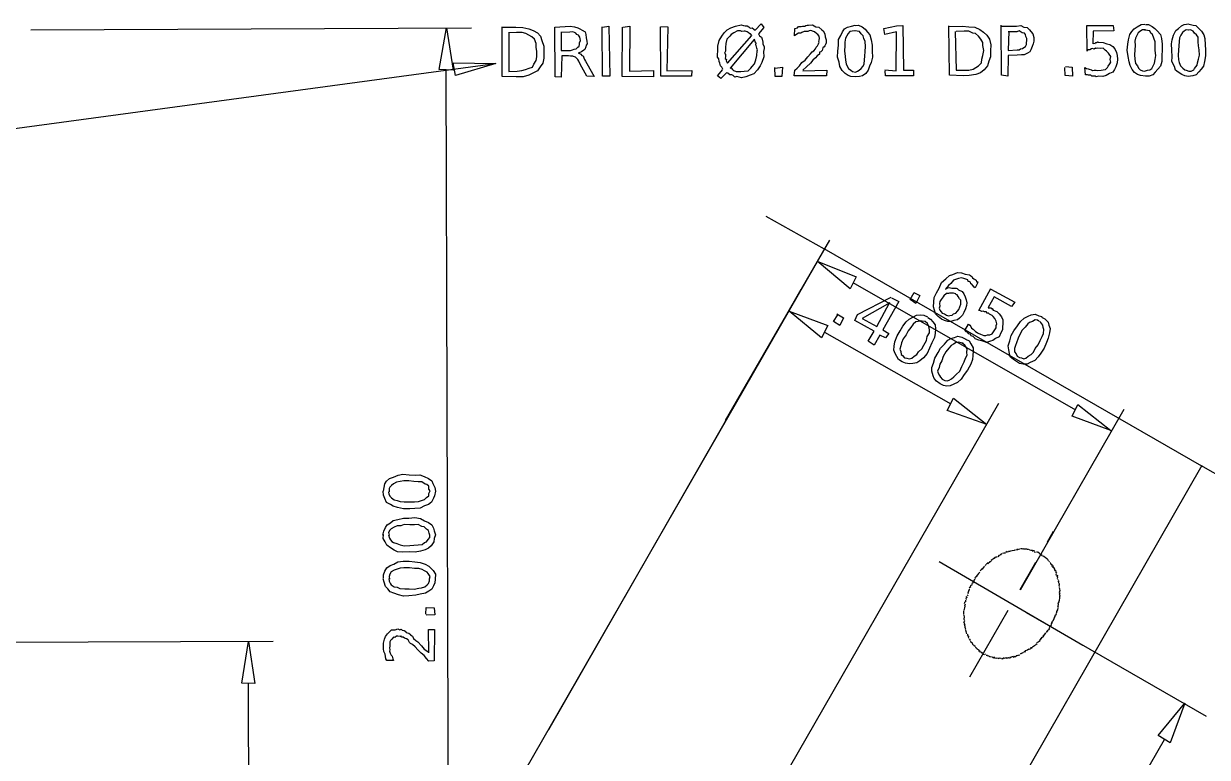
# Model space of a CAD drawing. Header units: millimetres. Extents: x 0 to 460, y -1 to 401.
# Drawn here: x 199.1 to 270.3, y 311 to 355 of the extents above; entities that cross this region are included whole.
import ezdxf

# ---------------------------------------------------------------- set-up
doc = ezdxf.new("R2010")
doc.units = ezdxf.units.MM

msp = doc.modelspace()

# ---------------------------------------------------------------- linework, layer by layer
for points in [[(241.136, 352.3), (241.074, 352.417), (241.005, 352.496), (240.957, 352.659), (240.919, 352.762), (240.895, 352.913), (240.825, 353.029), (240.816, 353.232), (240.841, 353.347), (240.848, 353.692), (240.921, 354.019), (241.084, 354.281), (241.223, 354.48), (241.408, 354.661), (241.624, 354.787), (241.893, 354.894), (242.231, 354.957), (242.38, 354.916), (242.476, 354.912), (242.598, 354.905), (242.694, 354.849), (242.79, 354.773), (242.9, 354.777), (243.006, 354.699), (243.08, 354.64), (243.437, 355.034), (243.606, 354.814), (243.291, 354.432), (243.349, 354.31), (243.456, 354.232), (243.506, 354.109), (243.544, 353.928), (243.545, 353.798), (243.615, 353.66), (243.617, 353.54), (243.581, 353.361), (243.593, 353.033), (243.489, 352.707), (243.381, 352.5), (243.229, 352.27), (243.011, 352.028), (242.772, 351.943), (242.519, 351.835), (242.256, 351.789), (242.129, 351.821), (241.978, 351.864), (241.864, 351.829), (241.755, 351.92), (241.675, 351.954), (241.556, 351.965), (241.437, 352.063), (241.366, 352.089), (241.022, 351.731), (240.823, 351.907), (241.148, 352.289)], [(245.938, 352.202), (247.383, 352.232), (247.373, 351.907), (245.435, 351.905), (245.475, 352.245), (245.609, 352.353), (245.742, 352.509), (245.877, 352.703), (246.088, 352.846), (246.247, 353.043), (246.398, 353.229), (246.516, 353.336), (246.613, 353.404), (246.71, 353.515), (246.739, 353.62), (246.818, 353.697), (246.85, 353.734), (246.894, 353.813), (246.937, 353.926), (246.902, 353.959), (246.928, 354.04), (246.945, 354.138), (246.92, 354.28), (246.848, 354.378), (246.791, 354.432), (246.649, 354.538), (246.587, 354.568), (246.427, 354.619), (246.327, 354.595), (246.238, 354.573), (246.163, 354.568), (246.031, 354.555), (245.894, 354.511), (245.817, 354.464), (245.685, 354.457), (245.587, 354.398), (245.454, 354.294), (245.456, 354.736), (245.624, 354.775), (245.694, 354.856), (245.845, 354.86), (245.925, 354.882), (246.067, 354.892), (246.128, 354.921), (246.215, 354.949), (246.285, 354.942), (246.527, 354.957), (246.733, 354.854), (246.905, 354.834), (247.078, 354.672), (247.161, 354.6), (247.278, 354.431), (247.298, 354.252), (247.342, 354.062), (247.346, 354.01), (247.354, 353.886), (247.336, 353.819), (247.26, 353.704), (247.23, 353.636), (247.149, 353.58), (247.102, 353.427), (247.03, 353.343), (246.952, 353.316), (246.947, 353.209), (246.798, 353.096), (246.711, 352.988), (246.543, 352.85), (246.412, 352.653), (246.161, 352.435), (245.94, 352.248)], [(249.093, 354.917), (249.295, 354.939), (249.503, 354.838), (249.693, 354.696), (249.837, 354.52), (249.967, 354.359), (250.05, 354.054), (250.104, 353.744), (250.118, 353.375), (250.128, 353.025), (250.057, 352.708), (249.959, 352.488), (249.867, 352.245), (249.729, 352.034), (249.536, 351.897), (249.354, 351.859), (249.084, 351.848), (248.823, 351.856), (248.674, 351.93), (248.482, 352.044), (248.309, 352.224), (248.178, 352.452), (248.124, 352.716), (248.038, 353.023), (248.047, 353.39), (248.086, 353.742), (248.096, 354.085), (248.223, 354.321), (248.335, 354.534), (248.453, 354.727), (248.64, 354.833), (248.868, 354.89), (249.081, 354.944)], [(250.874, 352.26), (251.549, 352.206), (251.569, 354.551), (250.869, 354.392), (250.817, 354.736), (251.583, 354.901), (251.959, 354.924), (252.003, 352.249), (252.606, 352.238), (252.603, 351.903), (250.92, 351.902), (250.901, 352.208)], [(257.854, 354.892), (258.779, 354.883), (259.053, 354.932), (259.234, 354.83), (259.434, 354.81), (259.573, 354.665), (259.656, 354.569), (259.762, 354.419), (259.827, 354.209), (259.832, 353.991), (259.792, 353.825), (259.732, 353.658), (259.654, 353.456), (259.594, 353.343), (259.443, 353.257), (259.239, 353.158), (259.078, 353.163), (258.829, 353.142), (258.289, 353.122), (258.269, 351.88), (257.879, 351.943), (257.873, 354.935)], [(262.998, 354.927), (264.591, 354.922), (264.63, 354.605), (263.394, 354.583), (263.381, 353.815), (263.419, 353.87), (263.509, 353.851), (263.51, 353.865), (263.547, 353.904), (263.619, 353.896), (263.646, 353.934), (263.676, 353.915), (263.729, 353.921), (263.996, 353.903), (264.217, 353.829), (264.395, 353.786), (264.582, 353.665), (264.685, 353.514), (264.795, 353.294), (264.837, 353.129), (264.863, 352.902), (264.839, 352.673), (264.756, 352.442), (264.668, 352.289), (264.576, 352.128), (264.382, 352.034), (264.173, 351.918), (263.976, 351.864), (263.715, 351.873), (263.582, 351.848), (263.528, 351.889), (263.416, 351.872), (263.316, 351.872), (263.246, 351.937), (263.106, 351.941), (263.042, 351.968), (262.936, 351.961), (262.882, 352.411), (262.994, 352.348), (263.09, 352.317), (263.152, 352.305), (263.282, 352.257), (263.343, 352.231), (263.452, 352.247), (263.581, 352.238), (263.677, 352.212), (263.873, 352.239), (263.988, 352.269), (264.13, 352.287), (264.25, 352.395), (264.297, 352.491), (264.397, 352.624), (264.453, 352.729), (264.41, 352.874), (264.455, 353.071), (264.354, 353.199), (264.318, 353.266), (264.203, 353.385), (264.107, 353.445), (263.989, 353.556), (263.828, 353.547), (263.67, 353.57), (263.572, 353.546), (263.534, 353.556), (263.462, 353.511), (263.348, 353.549), (263.302, 353.523), (263.195, 353.455), (263.079, 353.459), (263.036, 353.392), (263.017, 354.904)], [(266.531, 354.994), (266.716, 354.985), (266.943, 354.869), (267.098, 354.744), (267.244, 354.597), (267.43, 354.392), (267.496, 354.134), (267.548, 353.795), (267.542, 353.46), (267.515, 353.11), (267.515, 352.764), (267.429, 352.484), (267.277, 352.295), (267.123, 352.13), (266.985, 351.967), (266.764, 351.889), (266.546, 351.886), (266.242, 351.912), (266.06, 351.983), (265.869, 352.109), (265.744, 352.284), (265.622, 352.52), (265.549, 352.743), (265.501, 353.061), (265.443, 353.437), (265.483, 353.812), (265.524, 354.063), (265.588, 354.386), (265.72, 354.554), (265.865, 354.732), (266.037, 354.854), (266.273, 354.993), (266.505, 355)], [(269.152, 354.998), (269.392, 354.935), (269.562, 354.92), (269.725, 354.758), (269.91, 354.578), (270.043, 354.371), (270.103, 354.138), (270.113, 353.767), (270.147, 353.466), (270.145, 353.108), (270.08, 352.769), (270.025, 352.478), (269.885, 352.299), (269.746, 352.133), (269.58, 351.959), (269.378, 351.893), (269.108, 351.859), (268.904, 351.909), (268.713, 351.99), (268.49, 352.115), (268.346, 352.247), (268.273, 352.465), (268.127, 352.762), (268.142, 353.051), (268.117, 353.435), (268.1, 353.816), (268.138, 354.072), (268.211, 354.348), (268.368, 354.626), (268.517, 354.737), (268.696, 354.908), (268.854, 354.984), (269.136, 355.027)], [(199.553, 354.672), (226.032, 354.79)], [(227.866, 354.821), (228.698, 354.824), (229.12, 354.803), (229.478, 354.733), (229.744, 354.619), (229.996, 354.488), (230.179, 354.286), (230.26, 354.016), (230.393, 353.674), (230.387, 353.327), (230.377, 352.971), (230.324, 352.666), (230.168, 352.439), (230.01, 352.196), (229.755, 352.077), (229.479, 351.931), (229.146, 351.841), (228.719, 351.85), (227.888, 351.851), (227.887, 354.854)], [(228.284, 354.513), (228.271, 352.16), (228.779, 352.182), (229.067, 352.218), (229.287, 352.275), (229.503, 352.362), (229.712, 352.423), (229.791, 352.597), (229.918, 352.812), (229.963, 353.04), (229.962, 353.363), (229.92, 353.624), (229.924, 353.841), (229.819, 354.098), (229.657, 354.249), (229.481, 354.352), (229.296, 354.44), (229.072, 354.504), (228.734, 354.507), (228.254, 354.493)], [(232.439, 353.282), (232.558, 353.228), (232.616, 353.195), (232.674, 353.12), (232.745, 353.095), (232.78, 352.973), (232.829, 352.888), (232.888, 352.785), (232.966, 352.634), (233.417, 351.868), (232.962, 351.876), (232.564, 352.604), (232.494, 352.775), (232.428, 352.882), (232.362, 352.945), (232.295, 353.012), (232.167, 353.068), (232.117, 353.074), (231.985, 353.086), (231.87, 353.095), (231.457, 353.1), (231.425, 351.827), (231.065, 351.832), (231.05, 354.828), (231.958, 354.876), (232.221, 354.853), (232.42, 354.794), (232.554, 354.731), (232.693, 354.635), (232.865, 354.545), (232.898, 354.386), (232.933, 354.181), (232.97, 353.989), (232.981, 353.826), (232.923, 353.749), (232.904, 353.646), (232.856, 353.487), (232.783, 353.442), (232.656, 353.345), (232.553, 353.293), (232.448, 353.256)], [(231.42, 354.542), (231.419, 353.429), (231.986, 353.416), (232.114, 353.464), (232.204, 353.504), (232.319, 353.525), (232.421, 353.617), (232.498, 353.676), (232.53, 353.78), (232.523, 353.893), (232.585, 354.017), (232.573, 354.121), (232.537, 354.233), (232.458, 354.34), (232.373, 354.388), (232.304, 354.471), (232.234, 354.501), (232.127, 354.537), (231.954, 354.515), (231.423, 354.502)], [(233.904, 354.834), (234.281, 354.888), (234.346, 351.875), (233.911, 351.881), (233.894, 354.84)], [(235.13, 354.822), (235.548, 354.883), (235.539, 352.181), (236.97, 352.227), (236.967, 351.837), (235.089, 351.856), (235.114, 354.83)], [(237.415, 354.872), (237.83, 354.841), (237.784, 352.191), (239.268, 352.227), (239.248, 351.886), (237.411, 351.882), (237.386, 354.849)], [(242.874, 354.329), (242.809, 354.414), (242.752, 354.419), (242.661, 354.508), (242.611, 354.551), (242.474, 354.577), (242.426, 354.584), (242.285, 354.559), (242.193, 354.612), (242.03, 354.599), (241.798, 354.488), (241.636, 354.392), (241.555, 354.293), (241.388, 354.101), (241.328, 353.848), (241.303, 353.608), (241.296, 353.379), (241.249, 353.27), (241.292, 353.18), (241.299, 353.07), (241.284, 352.948), (241.354, 352.882), (241.338, 352.809), (241.387, 352.716), (241.419, 352.66), (242.881, 354.327)], [(249.1, 354.612), (248.919, 354.591), (248.775, 354.56), (248.669, 354.453), (248.585, 354.313), (248.514, 354.161), (248.471, 353.927), (248.469, 353.696), (248.456, 353.401), (248.483, 353.068), (248.508, 352.849), (248.544, 352.624), (248.607, 352.48), (248.697, 352.332), (248.827, 352.251), (248.926, 352.165), (249.109, 352.124), (249.224, 352.184), (249.336, 352.245), (249.453, 352.335), (249.547, 352.459), (249.622, 352.602), (249.658, 352.855), (249.669, 353.088), (249.683, 353.356), (249.712, 353.662), (249.697, 353.963), (249.612, 354.144), (249.575, 354.301), (249.445, 354.415), (249.351, 354.572), (249.205, 354.589), (249.056, 354.598)], [(254.734, 354.873), (255.548, 354.875), (255.926, 354.851), (256.278, 354.826), (256.584, 354.686), (256.808, 354.522), (256.998, 354.345), (257.162, 354.113), (257.239, 353.771), (257.217, 353.396), (257.214, 353.051), (257.127, 352.772), (257.033, 352.492), (256.847, 352.267), (256.618, 352.087), (256.343, 351.979), (255.934, 351.928), (255.585, 351.894), (254.754, 351.938), (254.729, 354.896)], [(255.09, 354.554), (255.164, 352.238), (255.631, 352.246), (255.915, 352.242), (256.178, 352.292), (256.332, 352.392), (256.496, 352.499), (256.674, 352.685), (256.709, 352.902), (256.765, 353.116), (256.832, 353.413), (256.77, 353.724), (256.754, 353.904), (256.647, 354.11), (256.511, 354.276), (256.331, 354.436), (256.165, 354.473), (255.912, 354.588), (255.637, 354.589), (255.158, 354.573)], [(258.326, 354.589), (258.276, 353.432), (258.831, 353.453), (258.943, 353.459), (259.022, 353.516), (259.145, 353.535), (259.229, 353.597), (259.318, 353.667), (259.392, 353.792), (259.389, 353.872), (259.397, 354.039), (259.401, 354.135), (259.343, 354.266), (259.321, 354.384), (259.267, 354.463), (259.124, 354.479), (259.066, 354.514), (258.945, 354.596), (258.814, 354.552), (258.291, 354.55)], [(266.534, 354.659), (266.352, 354.667), (266.25, 354.6), (266.091, 354.486), (266.037, 354.365), (265.936, 354.162), (265.899, 353.974), (265.924, 353.725), (265.896, 353.46), (265.877, 353.154), (265.902, 352.905), (265.943, 352.647), (266.06, 352.501), (266.116, 352.371), (266.225, 352.261), (266.362, 352.194), (266.484, 352.174), (266.647, 352.237), (266.793, 352.262), (266.92, 352.346), (267.005, 352.504), (267.081, 352.659), (267.115, 352.888), (267.149, 353.118), (267.109, 353.413), (267.116, 353.698), (267.122, 353.951), (267.034, 354.171), (266.952, 354.385), (266.86, 354.466), (266.803, 354.594), (266.648, 354.623), (266.486, 354.643)], [(269.144, 354.649), (268.973, 354.66), (268.853, 354.586), (268.757, 354.494), (268.654, 354.334), (268.576, 354.174), (268.554, 353.958), (268.543, 353.71), (268.522, 353.443), (268.495, 353.135), (268.526, 352.861), (268.559, 352.704), (268.646, 352.508), (268.779, 352.364), (268.891, 352.267), (268.981, 352.242), (269.139, 352.171), (269.279, 352.19), (269.438, 352.253), (269.489, 352.342), (269.638, 352.54), (269.657, 352.673), (269.713, 352.904), (269.773, 353.142), (269.76, 353.459), (269.727, 353.706), (269.692, 353.951), (269.7, 354.217), (269.595, 354.37), (269.487, 354.467), (269.408, 354.578), (269.249, 354.662), (269.126, 354.652)], [(243.024, 354.093), (241.572, 352.371), (241.641, 352.377), (241.728, 352.289), (241.775, 352.225), (241.903, 352.184), (241.95, 352.16), (242.028, 352.156), (242.147, 352.165), (242.23, 352.152), (242.43, 352.176), (242.653, 352.195), (242.825, 352.361), (242.902, 352.452), (243.036, 352.628), (243.116, 352.852), (243.18, 353.114), (243.199, 353.401), (243.213, 353.462), (243.173, 353.572), (243.146, 353.714), (243.115, 353.755), (243.137, 353.863), (243.076, 353.947), (243.067, 354.042), (243.029, 354.096)], [(227.465, 352.626), (167.464, 344.516)], [(224.686, 292.518), (224.505, 352.231)], [(244.291, 352.356), (244.728, 352.423), (244.692, 351.864), (244.29, 351.857), (244.265, 352.405)], [(261.727, 352.459), (262.131, 352.431), (262.145, 351.89), (261.709, 351.923), (261.683, 352.402)], [(243.726, 343.478), (247.23, 341.501)], [(214.956, 285.292), (247.231, 341.457)], [(241.301, 331.194), (247.561, 342.022)], [(269.922, 328.448), (247.236, 341.499)], [(256.461, 339.488), (256.307, 339.167), (256.24, 339.211), (256.161, 339.3), (256.105, 339.376), (256.039, 339.411), (256.019, 339.5), (255.942, 339.542), (255.89, 339.548), (255.851, 339.641), (255.617, 339.722), (255.482, 339.762), (255.31, 339.717), (255.17, 339.682), (255, 339.628), (254.833, 339.435), (254.703, 339.314), (254.526, 339.087), (254.651, 339.156), (254.749, 339.191), (254.828, 339.169), (254.893, 339.144), (255.01, 339.15), (255.15, 339.154), (255.223, 339.134), (255.309, 339.052), (255.518, 338.941), (255.616, 338.812), (255.697, 338.624), (255.768, 338.454), (255.795, 338.264), (255.784, 338.105), (255.726, 337.894), (255.628, 337.693), (255.545, 337.516), (255.367, 337.349), (255.231, 337.241), (255.011, 337.2), (254.847, 337.138), (254.666, 337.15), (254.456, 337.204), (254.288, 337.276), (254.086, 337.449), (253.924, 337.608), (253.86, 337.824), (253.793, 338.023), (253.819, 338.316), (253.836, 338.578), (253.988, 338.855), (254.142, 339.153), (254.278, 339.493), (254.538, 339.696), (254.766, 339.901), (254.969, 339.967), (255.243, 340.078), (255.49, 340.065), (255.703, 339.993), (255.952, 339.937), (256.022, 339.901), (256.129, 339.824), (256.136, 339.769), (256.221, 339.712), (256.303, 339.669), (256.353, 339.632), (256.38, 339.531), (256.485, 339.516)], [(248.957, 339.495), (262.33, 331.844)], [(230.68, 312.64), (245.85, 339.077)], [(251.27, 338.564), (251.71, 338.351), (250.757, 336.642), (251.119, 336.426), (250.915, 336.161), (250.569, 336.322), (250.242, 335.723), (249.879, 335.965), (250.228, 336.555), (249.066, 337.196), (249.227, 337.559), (251.247, 338.601)], [(252.607, 338.886), (252.978, 338.711), (252.745, 338.218), (252.401, 338.464), (252.643, 338.882)], [(255.14, 338.799), (255.006, 338.839), (254.927, 338.84), (254.758, 338.848), (254.695, 338.827), (254.577, 338.819), (254.416, 338.682), (254.381, 338.628), (254.262, 338.468), (254.184, 338.347), (254.153, 338.226), (254.176, 338.073), (254.135, 337.952), (254.178, 337.827), (254.251, 337.722), (254.318, 337.65), (254.45, 337.611), (254.584, 337.514), (254.701, 337.477), (254.789, 337.497), (254.927, 337.526), (254.994, 337.612), (255.135, 337.636), (255.238, 337.772), (255.327, 337.858), (255.372, 338.033), (255.439, 338.192), (255.447, 338.263), (255.434, 338.431), (255.353, 338.497), (255.289, 338.645), (255.22, 338.741), (255.123, 338.789)], [(257.24, 339.095), (258.685, 338.307), (258.48, 338.05), (257.447, 338.63), (257.083, 337.979), (257.114, 337.952), (257.155, 337.958), (257.168, 337.966), (257.257, 337.973), (257.258, 337.914), (257.335, 337.924), (257.342, 337.885), (257.374, 337.833), (257.613, 337.751), (257.741, 337.605), (257.885, 337.422), (257.96, 337.245), (257.968, 337.005), (257.952, 336.828), (257.942, 336.637), (257.852, 336.459), (257.735, 336.223), (257.53, 336.118), (257.358, 336.004), (257.22, 335.967), (256.973, 335.889), (256.762, 335.956), (256.528, 336.013), (256.309, 336.109), (256.275, 336.143), (256.178, 336.25), (256.053, 336.289), (256.024, 336.368), (255.921, 336.403), (255.836, 336.495), (255.769, 336.518), (255.677, 336.594), (255.893, 336.979), (255.987, 336.919), (256.043, 336.851), (256.081, 336.735), (256.176, 336.689), (256.252, 336.599), (256.324, 336.542), (256.414, 336.485), (256.472, 336.438), (256.632, 336.383), (256.817, 336.307), (256.934, 336.308), (257.04, 336.336), (257.174, 336.342), (257.323, 336.394), (257.398, 336.519), (257.481, 336.642), (257.566, 336.754), (257.563, 336.908), (257.596, 337.01), (257.563, 337.171), (257.48, 337.322), (257.387, 337.437), (257.328, 337.511), (257.161, 337.59), (257.104, 337.635), (257, 337.65), (256.978, 337.729), (256.872, 337.722), (256.774, 337.758), (256.705, 337.747), (256.621, 337.779), (256.515, 337.81), (257.245, 339.122)], [(251.174, 338.265), (249.511, 337.332), (250.384, 336.844), (251.158, 338.267)], [(247.998, 337.608), (248.394, 337.366), (248.167, 336.9), (247.78, 337.134), (248.05, 337.553)], [(253.455, 337.377), (253.614, 337.275), (253.757, 337.116), (253.895, 336.936), (253.914, 336.71), (253.899, 336.442), (253.866, 336.177), (253.707, 335.87), (253.551, 335.534), (253.412, 335.221), (253.201, 334.966), (252.97, 334.784), (252.787, 334.658), (252.563, 334.619), (252.354, 334.598), (252.113, 334.63), (251.916, 334.723), (251.69, 334.854), (251.595, 335.046), (251.504, 335.226), (251.412, 335.428), (251.439, 335.663), (251.478, 335.929), (251.608, 336.285), (251.803, 336.578), (251.956, 336.853), (252.146, 337.114), (252.341, 337.279), (252.606, 337.416), (252.771, 337.52), (252.998, 337.553), (253.209, 337.53), (253.428, 337.419)], [(253.32, 337.134), (253.126, 337.161), (253.043, 337.174), (252.88, 337.137), (252.733, 337.126), (252.58, 336.978), (252.429, 336.792), (252.284, 336.589), (252.151, 336.345), (251.969, 336.102), (251.868, 335.854), (251.833, 335.677), (251.776, 335.478), (251.842, 335.343), (251.856, 335.168), (251.938, 335.106), (252.058, 334.97), (252.194, 334.938), (252.331, 334.906), (252.5, 334.936), (252.632, 335.053), (252.792, 335.151), (252.887, 335.328), (253.102, 335.505), (253.218, 335.712), (253.385, 336.009), (253.423, 336.251), (253.55, 336.453), (253.564, 336.617), (253.537, 336.763), (253.49, 336.905), (253.442, 337.031), (253.292, 337.141)], [(260.291, 337.399), (260.485, 337.3), (260.688, 337.101), (260.72, 336.925), (260.802, 336.722), (260.759, 336.462), (260.693, 336.136), (260.583, 335.874), (260.441, 335.539), (260.247, 335.231), (260.084, 335.014), (259.877, 334.801), (259.61, 334.674), (259.425, 334.581), (259.188, 334.587), (258.965, 334.612), (258.78, 334.743), (258.597, 334.858), (258.409, 335.026), (258.369, 335.224), (258.333, 335.444), (258.278, 335.685), (258.392, 335.982), (258.463, 336.299), (258.632, 336.575), (258.854, 336.888), (259.019, 337.145), (259.252, 337.339), (259.487, 337.469), (259.662, 337.544), (259.9, 337.585), (260.133, 337.486), (260.329, 337.442)], [(260.132, 337.171), (260.044, 337.231), (259.912, 337.234), (259.754, 337.146), (259.569, 337.087), (259.467, 337.01), (259.307, 336.803), (259.124, 336.627), (258.992, 336.363), (258.882, 336.139), (258.778, 335.868), (258.721, 335.7), (258.662, 335.513), (258.667, 335.312), (258.759, 335.207), (258.829, 335.057), (258.966, 334.975), (259.083, 334.951), (259.23, 334.895), (259.338, 334.942), (259.492, 335.056), (259.663, 335.151), (259.815, 335.299), (259.908, 335.519), (260.091, 335.747), (260.205, 336), (260.318, 336.25), (260.401, 336.429), (260.423, 336.667), (260.395, 336.781), (260.366, 336.917), (260.249, 337.075), (260.161, 337.164)], [(247.24, 336.497), (254.842, 332.198)], [(255.725, 336.072), (255.941, 335.987), (256.043, 335.8), (256.175, 335.569), (256.186, 335.355), (256.159, 335.109), (256.135, 334.867), (256.036, 334.575), (255.84, 334.214), (255.645, 333.955), (255.465, 333.681), (255.232, 333.48), (255.015, 333.388), (254.809, 333.271), (254.599, 333.253), (254.408, 333.303), (254.191, 333.396), (253.977, 333.553), (253.839, 333.717), (253.771, 333.877), (253.693, 334.156), (253.693, 334.379), (253.803, 334.648), (253.873, 334.947), (254.07, 335.274), (254.217, 335.538), (254.466, 335.789), (254.656, 336.021), (254.844, 336.125), (255.066, 336.186), (255.264, 336.267), (255.506, 336.206), (255.747, 336.075)], [(255.571, 335.832), (255.453, 335.856), (255.319, 335.904), (255.16, 335.89), (254.991, 335.778), (254.863, 335.697), (254.723, 335.538), (254.54, 335.315), (254.373, 335.04), (254.289, 334.776), (254.187, 334.581), (254.13, 334.382), (254.047, 334.16), (254.082, 334.039), (254.167, 333.904), (254.219, 333.799), (254.315, 333.687), (254.479, 333.606), (254.62, 333.583), (254.741, 333.62), (254.886, 333.697), (255.011, 333.823), (255.159, 333.958), (255.374, 334.166), (255.493, 334.445), (255.648, 334.722), (255.729, 334.939), (255.819, 335.112), (255.804, 335.29), (255.814, 335.504), (255.73, 335.653), (255.677, 335.728), (255.53, 335.841)], [(242.518, 305.783), (257.716, 332.241)], [(259.031, 321.02), (265.247, 331.881)], [(220.749, 326.944), (220.782, 327.166), (220.829, 327.388), (220.937, 327.554), (221.102, 327.718), (221.348, 327.784), (221.634, 327.908), (221.916, 327.974), (222.292, 327.936), (222.648, 327.919), (222.926, 327.929), (223.199, 327.839), (223.448, 327.714), (223.647, 327.571), (223.712, 327.409), (223.834, 327.162), (223.879, 326.958), (223.809, 326.668), (223.749, 326.52), (223.631, 326.296), (223.451, 326.159), (223.214, 326.066), (222.961, 325.931), (222.641, 325.909), (222.324, 325.895), (221.944, 325.897), (221.597, 325.975), (221.329, 326.05), (221.16, 326.154), (220.936, 326.275), (220.829, 326.502), (220.753, 326.707), (220.724, 326.946)], [(269.924, 328.496), (237.673, 272.267)], [(273.106, 326.643), (269.869, 328.493)], [(221.044, 326.912), (221.068, 326.776), (221.158, 326.627), (221.236, 326.557), (221.385, 326.437), (221.566, 326.388), (221.746, 326.339), (221.983, 326.306), (222.278, 326.312), (222.608, 326.306), (222.862, 326.335), (223.033, 326.382), (223.206, 326.458), (223.328, 326.57), (223.48, 326.665), (223.477, 326.806), (223.556, 326.968), (223.472, 327.068), (223.475, 327.245), (223.352, 327.351), (223.246, 327.373), (223.044, 327.505), (222.842, 327.506), (222.577, 327.524), (222.271, 327.567), (221.978, 327.574), (221.75, 327.538), (221.533, 327.501), (221.348, 327.395), (221.235, 327.286), (221.138, 327.191), (221.088, 327.101), (221.085, 326.908)], [(220.714, 324.317), (220.759, 324.539), (220.862, 324.771), (220.979, 324.936), (221.17, 325.048), (221.325, 325.198), (221.605, 325.254), (221.941, 325.32), (222.271, 325.335), (222.633, 325.369), (222.98, 325.315), (223.208, 325.172), (223.443, 325.062), (223.644, 324.924), (223.746, 324.73), (223.796, 324.575), (223.87, 324.329), (223.797, 324.116), (223.775, 323.899), (223.615, 323.661), (223.451, 323.525), (223.245, 323.422), (222.976, 323.346), (222.655, 323.28), (222.295, 323.304), (221.908, 323.284), (221.6, 323.31), (221.389, 323.412), (221.16, 323.549), (220.946, 323.7), (220.853, 323.9), (220.734, 324.103), (220.749, 324.341)], [(221.057, 324.333), (221.116, 324.131), (221.163, 324.028), (221.241, 323.923), (221.356, 323.863), (221.546, 323.801), (221.751, 323.722), (221.994, 323.66), (222.325, 323.691), (222.569, 323.697), (222.828, 323.721), (223.079, 323.743), (223.207, 323.863), (223.336, 323.913), (223.441, 324.039), (223.524, 324.164), (223.54, 324.313), (223.485, 324.436), (223.443, 324.592), (223.332, 324.668), (223.188, 324.808), (223.057, 324.837), (222.836, 324.942), (222.614, 324.928), (222.323, 324.926), (221.987, 324.954), (221.782, 324.875), (221.575, 324.863), (221.399, 324.792), (221.216, 324.696), (221.134, 324.603), (221.052, 324.466), (221.086, 324.306)], [(260.654, 323.913), (261.009, 324.553)], [(257.472, 322.924), (257.366, 322.862)], [(257.511, 322.981), (257.437, 322.905)], [(257.616, 322.989), (257.529, 322.986)], [(257.737, 323.1), (257.656, 323.015)], [(257.839, 323.117), (257.737, 323.091)], [(257.905, 323.177), (257.816, 323.132)], [(258.045, 323.235), (257.953, 323.197)], [(258.117, 323.234), (258.028, 323.235)], [(258.223, 323.328), (258.149, 323.267)], [(258.356, 323.336), (258.221, 323.294)], [(258.448, 323.346), (258.306, 323.33)], [(258.516, 323.371), (258.415, 323.347)], [(258.638, 323.395), (258.53, 323.372)], [(258.694, 323.395), (258.64, 323.433)], [(258.857, 323.432), (258.732, 323.398)], [(258.899, 323.441), (258.804, 323.437)], [(258.991, 323.446), (258.939, 323.471)], [(259.129, 323.481), (259.019, 323.48)], [(259.226, 323.478), (259.152, 323.466)], [(259.319, 323.469), (259.198, 323.464)], [(259.402, 323.46), (259.324, 323.466)], [(259.508, 323.455), (259.427, 323.444)], [(259.579, 323.435), (259.536, 323.401)], [(259.71, 323.392), (259.633, 323.391)], [(259.79, 323.325), (259.704, 323.415)], [(259.888, 323.342), (259.776, 323.379)], [(259.931, 323.273), (259.853, 323.294)], [(260.038, 323.279), (259.994, 323.281)], [(260.15, 323.226), (260.06, 323.284)], [(260.23, 323.15), (260.145, 323.228)], [(260.325, 323.094), (260.221, 323.149)], [(260.354, 323.047), (260.279, 323.099)], [(260.446, 323.003), (260.387, 323.057)], [(260.517, 322.974), (260.419, 323.05)], [(260.61, 322.876), (260.512, 322.971)], [(260.675, 322.854), (260.616, 322.912)], [(220.751, 321.719), (220.745, 321.919), (220.824, 322.137), (220.944, 322.343), (221.144, 322.491), (221.364, 322.556), (221.616, 322.698), (221.928, 322.75), (222.294, 322.751), (222.633, 322.711), (222.948, 322.658), (223.259, 322.56), (223.468, 322.448), (223.611, 322.31), (223.724, 322.176), (223.867, 321.972), (223.849, 321.666), (223.831, 321.449), (223.757, 321.256), (223.657, 321.073), (223.472, 320.943), (223.264, 320.821), (222.961, 320.756), (222.686, 320.701), (222.273, 320.653), (221.956, 320.652), (221.641, 320.724), (221.366, 320.823), (221.152, 320.903), (221.002, 321.085), (220.862, 321.215), (220.799, 321.484), (220.728, 321.676)], [(221.076, 321.705), (221.085, 321.552), (221.17, 321.389), (221.21, 321.327), (221.395, 321.196), (221.572, 321.179), (221.732, 321.107), (222.038, 321.079), (222.286, 321.074), (222.592, 321.057), (222.875, 321.133), (223.042, 321.144), (223.232, 321.21), (223.363, 321.316), (223.443, 321.411), (223.506, 321.564), (223.518, 321.677), (223.552, 321.823), (223.435, 321.999), (223.379, 322.082), (223.211, 322.168), (223.079, 322.24), (222.873, 322.314), (222.605, 322.312), (222.32, 322.337), (221.98, 322.339), (221.741, 322.317), (221.58, 322.267), (221.391, 322.202), (221.208, 322.1), (221.13, 321.96), (221.092, 321.824), (221.103, 321.663)], [(254.131, 322.724), (262.772, 317.708)], [(256.635, 322.225), (256.601, 322.142)], [(256.714, 322.314), (256.671, 322.217)], [(256.822, 322.408), (256.716, 322.261)], [(256.871, 322.455), (256.842, 322.409)], [(256.959, 322.555), (256.901, 322.482)], [(257.075, 322.636), (256.979, 322.561)], [(257.197, 322.715), (257.07, 322.586)], [(257.262, 322.746), (257.138, 322.681)], [(257.343, 322.844), (257.261, 322.779)], [(259.014, 321.05), (259.953, 322.688)], [(260.721, 322.794), (260.658, 322.81)], [(260.766, 322.706), (260.727, 322.744)], [(260.912, 322.525), (260.824, 322.578)], [(260.856, 322.579), (260.825, 322.664)], [(260.931, 322.422), (260.924, 322.541)], [(260.991, 322.344), (260.979, 322.476)], [(261.088, 322.277), (261.002, 322.393)], [(261.125, 322.174), (261.065, 322.269)], [(261.161, 322.131), (261.14, 322.206)], [(256.175, 321.506), (256.143, 321.398)], [(256.236, 321.619), (256.202, 321.507)], [(256.328, 321.695), (256.237, 321.615)], [(256.392, 321.828), (256.278, 321.736)], [(256.439, 321.92), (256.362, 321.815)], [(256.494, 322.001), (256.451, 321.915)], [(256.588, 322.087), (256.496, 321.998)], [(261.211, 322.031), (261.131, 322.099)], [(261.198, 321.887), (261.172, 321.98)], [(261.225, 321.801), (261.259, 321.925)], [(261.258, 321.696), (261.274, 321.796)], [(261.277, 321.635), (261.289, 321.686)], [(261.326, 321.432), (261.317, 321.535)], [(261.349, 321.503), (261.319, 321.588)], [(255.887, 320.848), (255.853, 320.775)], [(255.92, 321.003), (255.854, 320.835)], [(255.947, 321.068), (255.918, 320.948)], [(256.037, 321.21), (255.938, 321.118)], [(256.048, 321.305), (255.994, 321.207)], [(256.122, 321.44), (256.076, 321.276)], [(261.36, 321.224), (261.349, 321.315)], [(261.36, 320.866), (261.382, 320.959)], [(261.368, 320.759), (261.411, 320.86)], [(261.393, 321.072), (261.37, 321.161)], [(261.373, 321.325), (261.372, 321.4)], [(261.419, 320.938), (261.381, 321.103)], [(255.69, 320.298), (255.646, 320.181)], [(255.701, 320.16), (255.666, 320.049)], [(255.728, 320.408), (255.715, 320.298)], [(255.75, 320.542), (255.762, 320.433)], [(255.763, 320.634), (255.793, 320.537)], [(255.86, 320.73), (255.826, 320.669)], [(261.301, 319.965), (261.271, 320.064)], [(261.299, 320.175), (261.328, 320.311)], [(261.305, 320.082), (261.301, 320.167)], [(261.325, 320.264), (261.365, 320.398)], [(261.36, 320.381), (261.399, 320.552)], [(261.41, 320.649), (261.381, 320.74)], [(261.388, 320.553), (261.383, 320.659)], [(223.301, 319.554), (223.314, 319.953), (223.794, 319.938), (223.824, 319.528), (223.313, 319.501)], [(255.591, 319.647), (255.601, 319.536)], [(255.635, 319.849), (255.594, 319.764)], [(255.602, 319.746), (255.607, 319.623)], [(255.648, 319.39), (255.626, 319.256)], [(255.628, 319.497), (255.642, 319.391)], [(255.67, 319.971), (255.64, 319.848)], [(255.671, 320.037), (255.66, 319.933)], [(255.973, 315.8), (258.292, 319.81)], [(259.365, 319.665), (270.176, 313.43)], [(261.044, 319.297), (261.093, 319.415)], [(261.097, 319.375), (261.124, 319.529)], [(261.14, 319.504), (261.187, 319.607)], [(261.183, 319.615), (261.232, 319.752)], [(261.215, 319.718), (261.27, 319.828)], [(261.272, 319.831), (261.294, 319.932)], [(223.468, 317.235), (223.449, 318.639), (223.823, 318.646), (223.801, 316.754), (223.472, 316.748), (223.333, 316.894), (223.195, 317.069), (223.01, 317.224), (222.809, 317.417), (222.65, 317.601), (222.5, 317.741), (222.365, 317.798), (222.314, 317.866), (222.229, 318.017), (222.126, 318.08), (222.01, 318.115), (221.929, 318.176), (221.856, 318.188), (221.783, 318.251), (221.741, 318.211), (221.615, 318.245), (221.54, 318.235), (221.438, 318.165), (221.354, 318.177), (221.253, 318.069), (221.16, 317.981), (221.129, 317.898), (221.128, 317.741), (221.129, 317.641), (221.111, 317.534), (221.139, 317.427), (221.114, 317.334), (221.143, 317.212), (221.212, 317.1), (221.269, 317.036), (221.314, 316.884), (221.351, 316.778), (220.959, 316.786), (220.89, 316.875), (220.871, 317.016), (220.858, 317.16), (220.805, 317.232), (220.762, 317.322), (220.748, 317.477), (220.75, 317.529), (220.758, 317.644), (220.744, 317.82), (220.817, 318.062), (220.875, 318.217), (220.998, 318.378), (221.087, 318.471), (221.23, 318.613), (221.448, 318.621), (221.605, 318.681), (221.73, 318.613), (221.81, 318.655), (221.872, 318.61), (221.982, 318.58), (222.045, 318.538), (222.109, 318.46), (222.27, 318.414), (222.362, 318.332), (222.367, 318.316), (222.498, 318.23), (222.558, 318.101), (222.692, 317.978), (222.816, 317.894), (223.042, 317.669), (223.199, 317.468), (223.463, 317.278)], [(255.596, 319.298), (255.659, 319.177)], [(255.652, 319.145), (255.61, 319.044)], [(255.619, 319.054), (255.68, 318.933)], [(255.65, 318.971), (255.678, 318.838)], [(255.689, 318.842), (255.679, 318.726)], [(255.708, 318.739), (255.722, 318.651)], [(260.664, 318.557), (260.712, 318.646)], [(260.733, 318.615), (260.787, 318.729)], [(260.757, 318.763), (260.8, 318.815)], [(260.798, 318.833), (260.898, 318.927)], [(260.877, 318.943), (260.938, 319.049)], [(260.913, 319.042), (260.975, 319.143)], [(260.994, 319.164), (261.039, 319.308)], [(186.304, 317.833), (214.113, 317.935)], [(255.694, 318.638), (255.767, 318.523)], [(255.744, 318.534), (255.76, 318.426)], [(255.766, 318.46), (255.789, 318.375)], [(255.829, 318.294), (255.914, 318.171)], [(255.834, 318.365), (255.859, 318.257)], [(255.88, 318.153), (255.921, 318.114)], [(255.943, 318.083), (256.008, 317.999)], [(256.007, 317.97), (256.012, 317.939)], [(260.087, 317.893), (260.2, 317.975)], [(260.197, 317.974), (260.258, 318.096)], [(260.263, 318.079), (260.337, 318.176)], [(260.373, 318.137), (260.408, 318.291)], [(260.4, 318.228), (260.471, 318.367)], [(260.467, 318.318), (260.544, 318.445)], [(260.578, 318.463), (260.662, 318.574)], [(256.026, 317.927), (256.118, 317.831)], [(256.126, 317.845), (256.14, 317.733)], [(256.145, 317.752), (256.2, 317.704)], [(256.23, 317.701), (256.292, 317.631)], [(256.293, 317.628), (256.347, 317.549)], [(256.346, 317.565), (256.417, 317.472)], [(256.399, 317.477), (256.491, 317.432)], [(256.51, 317.434), (256.519, 317.321)], [(256.545, 317.375), (256.605, 317.275)], [(256.644, 317.322), (256.673, 317.222)], [(256.731, 317.254), (256.806, 317.207)], [(259.017, 317.176), (259.102, 317.221)], [(259.049, 317.205), (259.191, 317.268)], [(259.214, 317.254), (259.271, 317.319)], [(259.28, 317.269), (259.343, 317.374)], [(259.349, 317.377), (259.456, 317.413)], [(259.438, 317.423), (259.531, 317.477)], [(259.557, 317.466), (259.683, 317.524)], [(259.623, 317.552), (259.74, 317.568)], [(259.743, 317.603), (259.864, 317.658)], [(259.855, 317.685), (259.952, 317.716)], [(259.94, 317.736), (260.021, 317.798)], [(260.015, 317.859), (260.106, 317.899)], [(256.752, 317.179), (256.844, 317.136)], [(256.879, 317.177), (256.93, 317.142)], [(256.966, 317.108), (257.042, 317.103)], [(257.023, 317.076), (257.142, 317.05)], [(257.124, 317.041), (257.191, 317.02)], [(257.184, 316.999), (257.283, 317.012)], [(257.327, 317.004), (257.433, 316.942)], [(257.425, 316.994), (257.477, 316.96)], [(257.472, 316.912), (257.575, 316.941)], [(257.57, 316.909), (257.677, 316.93)], [(257.69, 316.898), (257.794, 316.942)], [(257.817, 316.894), (257.873, 316.935)], [(257.904, 316.884), (257.992, 316.914)], [(257.947, 316.879), (258.049, 316.952)], [(258.071, 316.916), (258.179, 316.959)], [(258.156, 316.909), (258.246, 316.966)], [(258.244, 316.911), (258.367, 316.982)], [(258.361, 316.926), (258.464, 317.001)], [(258.484, 316.997), (258.598, 317.036)], [(258.594, 316.972), (258.683, 317.039)], [(258.691, 317.005), (258.814, 317.076)], [(258.769, 317.077), (258.903, 317.097)], [(258.872, 317.105), (258.978, 317.116)], [(212.707, 292.43), (212.634, 315.409)], [(250, 281.302), (267.686, 312.042)]]:
    msp.add_lwpolyline(points)
for points in [[(224.088, 352.278), (224.539, 354.779), (224.931, 352.244)], [(224.945, 352.683), (227.499, 352.643), (225.078, 351.921)], [(248.783, 339.112), (246.801, 340.765), (249.155, 339.822)], [(247.07, 336.169), (245.117, 337.772), (247.44, 336.902)], [(255, 332.535), (257.004, 330.961), (254.624, 331.804)], [(262.479, 332.159), (264.444, 330.596), (262.127, 331.452)], [(212.227, 315.415), (212.627, 317.924), (213.011, 315.395)], [(267.298, 312.277), (268.903, 314.225), (268.024, 311.839)]]:
    msp.add_lwpolyline(points, close=True)

doc.saveas('drawing.dxf')
